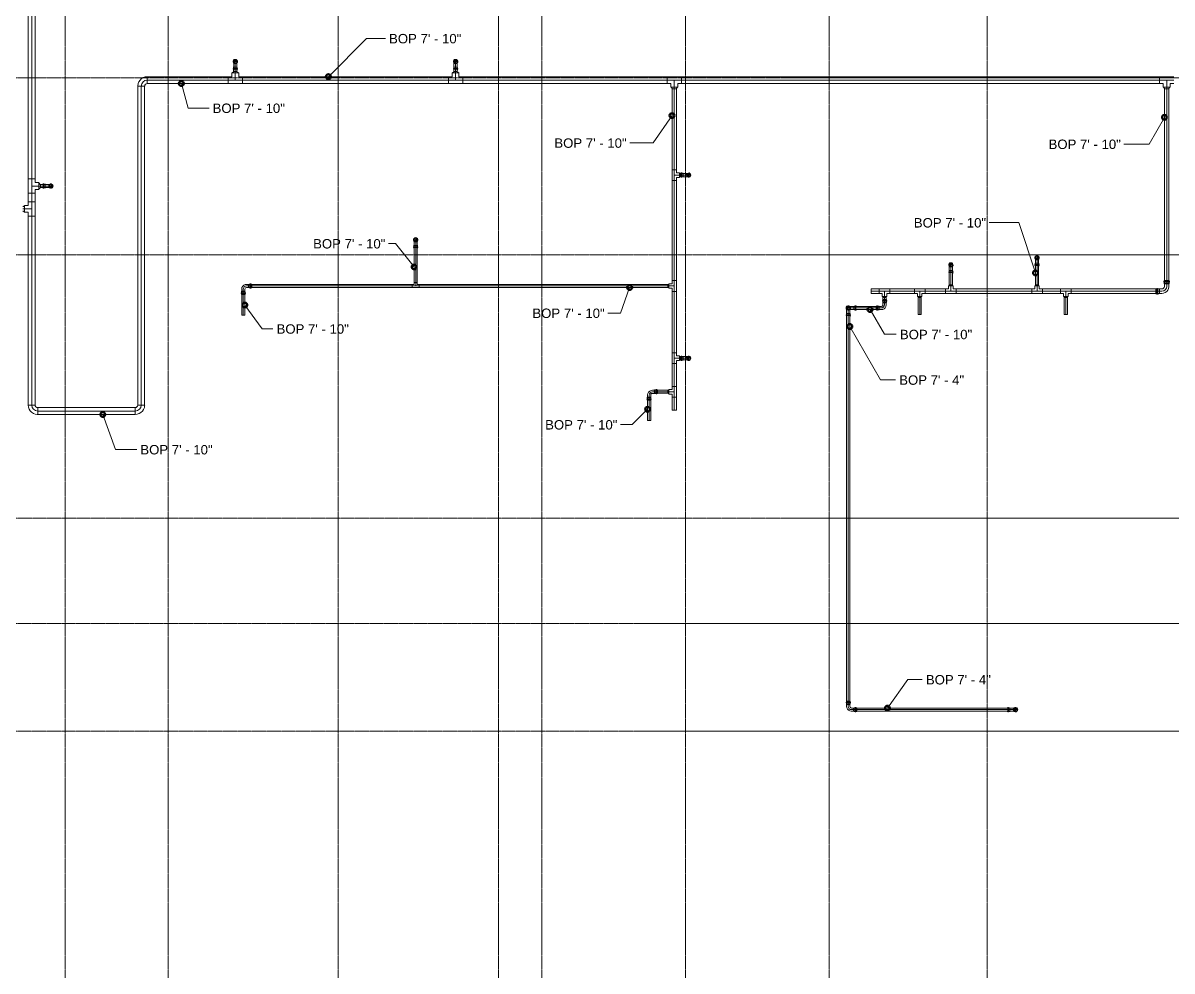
# Model space of a CAD drawing. Header units: inches. Extents: x -3679 to 241, y -496 to 1784.
# Drawn here: x -3072.6 to -2592.8, y -100.2 to 295.9 of the extents above; entities that cross this region are included whole.
import ezdxf

# ---------------------------------------------------------------- set-up
doc = ezdxf.new("R2010")
doc.units = ezdxf.units.IN
doc.header["$MEASUREMENT"] = 0
doc.linetypes.add('Grid Line', pattern=[0.875, 0.5, -0.125, 0.125, -0.125])
for name, color, linetype, lineweight in [('G-ANNO-DIMS', 251, 'Continuous', 9), ('P-PIPE', 1, 'Continuous', 9), ('P-PIPE-CNTR', 1, 'Continuous', 9), ('S-GRID', 8, 'Continuous', 9)]:
    doc.layers.add(name, color=color, linetype=linetype, lineweight=lineweight)
doc.styles.add('Arial', font='arial.ttf', dxfattribs={"height": 3.934132})

# ---------------------------------------------------------------- blocks, each defined once
blk = doc.blocks.new('Victaulic-VicPress316-Elbow 90-45deg Style P568_P571 - Standard-V2-FOURTH LEVEL')
at = {"layer": 'P-PIPE'}
for p, q in [((-3203.81, 730.05), (-3203.81, 729.6)), ((-3203.7, 731.1), (-3203.7, 730.16)), ((-3203.7, 730.27), (-3203.7, 728.97)), ((-3203.05, 730.16), (-3203.7, 730.16)), ((-3203.7, 730.16), (-3203.05, 730.16)), ((-3203.05, 732.49), (-3203.05, 732.49)), ((-3203.05, 732.49), (-3203.05, 731.1)), ((-3203.05, 731.1), (-3203.05, 730.16)), ((-3203.05, 730.27), (-3203.05, 730.27)), ((-3203.05, 730.27), (-3203.05, 730.27)), ((-3202.39, 730.16), (-3203.05, 730.16)), ((-3203.05, 730.16), (-3202.39, 730.16)), ((-3203.05, 729.6), (-3203.05, 729.6)), ((-3203.05, 729.6), (-3203.05, 729.6)), ((-3202.39, 730.16), (-3202.39, 731.1)), ((-3202.39, 728.97), (-3202.39, 730.27)), ((-3202.28, 729.6), (-3202.28, 730.05)), ((-3203.81, 729.31), (-3203.81, 728.97)), ((-3203.05, 729.31), (-3203.05, 729.31)), ((-3203.05, 729.31), (-3203.05, 729.31)), ((-3203.05, 728.97), (-3203.05, 728.97)), ((-3203.05, 728.97), (-3203.05, 728.97)), ((-3203.05, 728.97), (-3203.05, 728.97)), ((-3203.05, 728.97), (-3203.05, 728.97)), ((-3202.28, 728.97), (-3202.28, 729.31))]:
    blk.add_line(p, q, dxfattribs=at)
at = {"layer": 'P-PIPE', "flags": 128}
for points in [[(-3203.05, 733.4), (-3203.45, 733.31), (-3203.76, 733.05), (-3203.94, 732.68), (-3203.93, 732.27), (-3203.75, 731.91), (-3203.42, 731.66), (-3203.05, 731.58)], [(-3203.81, 729.31), (-3203.93, 729.38), (-3203.94, 729.51), (-3203.83, 729.6), (-3203.81, 729.6)], [(-3203.05, 733.26), (-3203.41, 733.16), (-3203.69, 732.91), (-3203.81, 732.56), (-3203.75, 732.19), (-3203.52, 731.89), (-3203.18, 731.74), (-3203.05, 731.72)], [(-3203.81, 730.05), (-3203.72, 730.25), (-3203.7, 730.27)], [(-3203.81, 729.6), (-3203.72, 729.6), (-3203.47, 729.6), (-3203.11, 729.6), (-3203.05, 729.6)], [(-3203.05, 729.6), (-3203.41, 729.6), (-3203.69, 729.6), (-3203.81, 729.6), (-3203.81, 729.6)], [(-3203.7, 732.49), (-3203.7, 732.4), (-3203.7, 732.13), (-3203.7, 731.73), (-3203.7, 731.24), (-3203.7, 731.1)], [(-3203.05, 731.58), (-3202.65, 731.67), (-3202.33, 731.93), (-3202.15, 732.3), (-3202.16, 732.71), (-3202.35, 733.07), (-3202.67, 733.32), (-3203.05, 733.4)], [(-3203.05, 731.72), (-3202.68, 731.82), (-3202.41, 732.07), (-3202.28, 732.42), (-3202.34, 732.79), (-3202.57, 733.09), (-3202.91, 733.24), (-3203.05, 733.26)], [(-3202.28, 729.6), (-3202.37, 729.6), (-3202.62, 729.6), (-3202.98, 729.6), (-3203.05, 729.6)], [(-3203.05, 729.6), (-3202.68, 729.6), (-3202.41, 729.6), (-3202.28, 729.6), (-3202.28, 729.6)], [(-3202.39, 731.1), (-3202.39, 731.6), (-3202.39, 732.03), (-3202.39, 732.34), (-3202.39, 732.48), (-3202.39, 732.49)], [(-3202.39, 730.27), (-3202.28, 730.08), (-3202.28, 730.05)], [(-3202.28, 729.6), (-3202.16, 729.53), (-3202.15, 729.39), (-3202.26, 729.31), (-3202.28, 729.31)], [(-3203.81, 729.31), (-3203.72, 729.31), (-3203.47, 729.31), (-3203.11, 729.31), (-3203.05, 729.31)], [(-3203.05, 729.31), (-3203.41, 729.31), (-3203.69, 729.31), (-3203.81, 729.31), (-3203.81, 729.31)], [(-3202.28, 729.31), (-3202.37, 729.31), (-3202.62, 729.31), (-3202.98, 729.31), (-3203.05, 729.31)], [(-3203.05, 729.31), (-3202.68, 729.31), (-3202.41, 729.31), (-3202.28, 729.31), (-3202.28, 729.31)]]:
    blk.add_lwpolyline(points, dxfattribs=at)
at = {"layer": 'P-PIPE'}
for radius, start, end in [(0.767, 90, 270), (0.767, 90, 270), (0.767, 90, 270), (0.658, 90, 270), (0.658, 90, 270), (0.658, 90, 180), (0.658, 180, 270), (0.766, 270, 90), (0.766, 270, 90), (0.766, 270, 90), (0.658, 270, 90), (0.657, 270, 90), (0.658, 0, 90), (0.658, 270, 0)]:
    blk.add_arc((-3203.05, 732.49), radius, start, end, dxfattribs=at)
blk = doc.blocks.new('Victaulic-VicPress316-Elbow 90-45deg Style P568_P571 - Standard-523083-FOURTH LEVEL')
at = {"layer": 'P-PIPE'}
for p, q in [((-3064.18, 1028.04), (-3064.52, 1028.04)), ((-3063.22, 1027.94), (-3064.52, 1027.94)), ((-3064.52, 1027.28), (-3064.52, 1027.28)), ((-3064.52, 1027.28), (-3064.52, 1027.28)), ((-3064.52, 1027.28), (-3064.52, 1027.28)), ((-3064.52, 1027.28), (-3064.52, 1027.28)), ((-3064.18, 1027.28), (-3064.18, 1027.28)), ((-3064.18, 1027.28), (-3064.18, 1027.28)), ((-3063.44, 1028.04), (-3063.89, 1028.04)), ((-3063.89, 1027.28), (-3063.89, 1027.28)), ((-3063.89, 1027.28), (-3063.89, 1027.28)), ((-3062.39, 1027.94), (-3063.33, 1027.94)), ((-3063.33, 1027.94), (-3063.33, 1027.28)), ((-3063.33, 1027.28), (-3063.33, 1027.94)), ((-3063.33, 1027.28), (-3063.33, 1026.62)), ((-3063.33, 1026.62), (-3063.33, 1027.28)), ((-3062.39, 1027.28), (-3063.33, 1027.28)), ((-3063.22, 1027.28), (-3063.22, 1027.28)), ((-3063.22, 1027.28), (-3063.22, 1027.28)), ((-3062.39, 1027.28), (-3061, 1027.28)), ((-3061, 1027.28), (-3061, 1027.28)), ((-3064.52, 1026.62), (-3063.22, 1026.62)), ((-3064.52, 1026.51), (-3064.18, 1026.51)), ((-3063.89, 1026.51), (-3063.44, 1026.51)), ((-3063.33, 1026.62), (-3062.39, 1026.62))]:
    blk.add_line(p, q, dxfattribs=at)
at = {"layer": 'P-PIPE', "flags": 128}
for points in [[(-3064.18, 1028.04), (-3064.11, 1028.17), (-3063.98, 1028.18), (-3063.89, 1028.07), (-3063.89, 1028.04)], [(-3064.18, 1028.04), (-3064.18, 1027.95), (-3064.18, 1027.7), (-3064.18, 1027.34), (-3064.18, 1027.28)], [(-3064.18, 1027.28), (-3064.18, 1027.64), (-3064.18, 1027.92), (-3064.18, 1028.04), (-3064.18, 1028.04)], [(-3064.18, 1026.51), (-3064.18, 1026.6), (-3064.18, 1026.86), (-3064.18, 1027.21), (-3064.18, 1027.28)], [(-3064.18, 1027.28), (-3064.18, 1026.91), (-3064.18, 1026.64), (-3064.18, 1026.51), (-3064.18, 1026.51)], [(-3063.89, 1028.04), (-3063.89, 1027.95), (-3063.89, 1027.7), (-3063.89, 1027.34), (-3063.89, 1027.28)], [(-3063.89, 1027.28), (-3063.89, 1027.64), (-3063.89, 1027.92), (-3063.89, 1028.04), (-3063.89, 1028.04)], [(-3063.89, 1026.51), (-3063.89, 1026.6), (-3063.89, 1026.86), (-3063.89, 1027.21), (-3063.89, 1027.28)], [(-3063.89, 1027.28), (-3063.89, 1026.91), (-3063.89, 1026.64), (-3063.89, 1026.51), (-3063.89, 1026.51)], [(-3063.44, 1028.04), (-3063.24, 1027.96), (-3063.22, 1027.94)], [(-3061, 1027.94), (-3061.09, 1027.94), (-3061.36, 1027.94), (-3061.76, 1027.94), (-3062.25, 1027.94), (-3062.39, 1027.94)], [(-3060.09, 1027.28), (-3060.18, 1027.68), (-3060.44, 1028), (-3060.81, 1028.17), (-3061.22, 1028.16), (-3061.58, 1027.98), (-3061.83, 1027.65), (-3061.91, 1027.28)], [(-3061.91, 1027.28), (-3061.82, 1026.88), (-3061.56, 1026.56), (-3061.19, 1026.39), (-3060.78, 1026.39), (-3060.42, 1026.58), (-3060.17, 1026.91), (-3060.09, 1027.28)], [(-3060.23, 1027.28), (-3060.33, 1027.64), (-3060.58, 1027.92), (-3060.93, 1028.04), (-3061.3, 1027.98), (-3061.6, 1027.75), (-3061.75, 1027.41), (-3061.77, 1027.28)], [(-3061.77, 1027.28), (-3061.67, 1026.91), (-3061.42, 1026.64), (-3061.07, 1026.51), (-3060.7, 1026.57), (-3060.4, 1026.8), (-3060.25, 1027.15), (-3060.23, 1027.28)], [(-3063.89, 1026.51), (-3063.96, 1026.39), (-3064.1, 1026.38), (-3064.18, 1026.49), (-3064.18, 1026.51)], [(-3063.22, 1026.62), (-3063.41, 1026.51), (-3063.44, 1026.51)], [(-3062.39, 1026.62), (-3061.89, 1026.62), (-3061.46, 1026.62), (-3061.15, 1026.62), (-3061.01, 1026.62), (-3061, 1026.62)]]:
    blk.add_lwpolyline(points, dxfattribs=at)
at = {"layer": 'P-PIPE'}
for radius, start, end in [(0.767, 0, 180), (0.766, 0, 180), (0.766, 0, 180), (0.766, 180, 0), (0.767, 180, 0), (0.767, 180, 0), (0.657, 0, 180), (0.657, 0, 180), (0.657, 90, 180), (0.658, 180, 0), (0.658, 180, 0), (0.657, 180, 270), (0.658, 0, 90), (0.658, 270, 0)]:
    blk.add_arc((-3061, 1027.28), radius, start, end, dxfattribs=at)
blk = doc.blocks.new('Victaulic-VicPress316-Elbow 90-45deg Style P568_P571 - Standard-V1-FOURTH LEVEL')
at = {"layer": 'P-PIPE'}
for p, q in [((-3.18, 0.77), (-3.52, 0.77)), ((-3.52, 0.77), (-3.52, -0.77)), ((-3.52, -0.77), (-3.52, 0.77)), ((-2.22, 0.66), (-3.52, 0.66)), ((-3.52, -0.66), (-3.52, 0.66)), ((-3.52, 0.66), (-3.52, -0.66)), ((-3.18, -0.77), (-3.18, 0.77)), ((-3.18, 0.77), (-3.18, -0.77)), ((-2.44, 0.77), (-2.89, 0.77)), ((-2.89, -0.77), (-2.89, 0.77)), ((-2.89, 0.77), (-2.89, -0.77)), ((-1.39, 0.66), (-2.33, 0.66)), ((-2.33, 0), (-2.33, 0.66)), ((-2.33, 0.66), (-2.33, 0)), ((-2.22, -0.66), (-2.22, 0.66)), ((-2.22, 0.66), (-2.22, -0.66)), ((-0.77, 3.52), (-0.77, 3.18)), ((0.77, 3.52), (-0.77, 3.52)), ((-0.77, 3.52), (0.77, 3.52)), ((-0.77, 3.18), (0.77, 3.18)), ((0.77, 3.18), (-0.77, 3.18)), ((-0.77, 2.89), (-0.77, 2.44)), ((-0.77, 2.89), (0.77, 2.89)), ((0.77, 2.89), (-0.77, 2.89)), ((-0.66, 3.52), (-0.66, 2.22)), ((-0.66, 3.52), (0.66, 3.52)), ((0.66, 3.52), (-0.66, 3.52)), ((-0.66, 2.33), (-0.66, 1.39)), ((0, 2.33), (-0.66, 2.33)), ((-0.66, 2.33), (0, 2.33)), ((-0.66, 2.22), (0.66, 2.22)), ((0.66, 2.22), (-0.66, 2.22)), ((0, 2.33), (0.66, 2.33)), ((0.66, 2.33), (0, 2.33)), ((0, 1.39), (0, 2.33)), ((0.66, 2.22), (0.66, 3.52)), ((0.66, 1.39), (0.66, 2.33)), ((0.77, 3.18), (0.77, 3.52)), ((0.77, 2.44), (0.77, 2.89)), ((-3.52, -0.66), (-2.22, -0.66)), ((-3.52, -0.77), (-3.18, -0.77)), ((-2.89, -0.77), (-2.44, -0.77)), ((-2.33, 0), (-2.33, -0.66)), ((-2.33, -0.66), (-2.33, 0)), ((-1.39, 0), (-2.33, 0)), ((-2.33, -0.66), (-1.39, -0.66))]:
    blk.add_line(p, q, dxfattribs=at)
at = {"layer": 'P-PIPE', "flags": 128}
for points in [[(-3.18, 0.77), (-3.11, 0.89), (-2.98, 0.9), (-2.89, 0.79), (-2.89, 0.77)], [(-3.18, 0.77), (-3.18, 0.67), (-3.18, 0.42), (-3.18, 0.07), (-3.18, -0.3), (-3.18, -0.6), (-3.18, -0.75), (-3.18, -0.77)], [(-3.18, -0.77), (-3.18, -0.67), (-3.18, -0.42), (-3.18, -0.07), (-3.18, 0.3), (-3.18, 0.6), (-3.18, 0.75), (-3.18, 0.77)], [(-2.89, -0.77), (-2.89, -0.67), (-2.89, -0.42), (-2.89, -0.07), (-2.89, 0.3), (-2.89, 0.6), (-2.89, 0.75), (-2.89, 0.77)], [(-2.89, 0.77), (-2.89, 0.67), (-2.89, 0.42), (-2.89, 0.07), (-2.89, -0.3), (-2.89, -0.6), (-2.89, -0.75), (-2.89, -0.77)], [(-2.44, 0.77), (-2.24, 0.68), (-2.22, 0.66)], [(-0.66, 1.39), (-0.75, 1.04), (-1, 0.77), (-1.35, 0.66), (-1.39, 0.66)], [(-1.39, -0.66), (-0.78, -0.56), (-0.23, -0.29), (0.22, 0.13), (0.53, 0.67), (0.65, 1.27), (0.66, 1.39)], [(-0.77, 2.89), (-0.89, 2.96), (-0.9, 3.1), (-0.79, 3.18), (-0.77, 3.18)], [(0.77, 3.18), (0.67, 3.18), (0.42, 3.18), (0.07, 3.18), (-0.3, 3.18), (-0.6, 3.18), (-0.75, 3.18), (-0.77, 3.18)], [(-0.77, 3.18), (-0.67, 3.18), (-0.42, 3.18), (-0.07, 3.18), (0.3, 3.18), (0.6, 3.18), (0.75, 3.18), (0.77, 3.18)], [(-0.77, 2.89), (-0.67, 2.89), (-0.42, 2.89), (-0.07, 2.89), (0.3, 2.89), (0.6, 2.89), (0.75, 2.89), (0.77, 2.89)], [(0.77, 2.89), (0.67, 2.89), (0.42, 2.89), (0.07, 2.89), (-0.3, 2.89), (-0.6, 2.89), (-0.75, 2.89), (-0.77, 2.89)], [(-0.66, 2.22), (-0.77, 2.41), (-0.77, 2.44)], [(0.77, 2.44), (0.68, 2.24), (0.66, 2.22)], [(0.77, 3.18), (0.89, 3.11), (0.9, 2.98), (0.79, 2.89), (0.77, 2.89)], [(-2.89, -0.77), (-2.96, -0.89), (-3.1, -0.9), (-3.18, -0.79), (-3.18, -0.77)], [(-2.22, -0.66), (-2.41, -0.77), (-2.44, -0.77)]]:
    blk.add_lwpolyline(points, dxfattribs=at)
at = {"layer": 'P-PIPE'}
blk.add_arc((-1.39, 1.39), 1.39, 270, 0, dxfattribs=at)
blk = doc.blocks.new('Elbow - Welded - Generic - Standard-1127339-FOURTH LEVEL')
at = {"layer": 'P-PIPE'}
for p, q in [((-2.52, -1.44), (-2.52, 1.44)), ((-2.52, 1.44), (-2.52, -1.44)), ((1.44, 2.52), (-1.44, 2.52)), ((-1.44, 2.52), (1.44, 2.52))]:
    blk.add_line(p, q, dxfattribs=at)
at = {"layer": 'P-PIPE', "flags": 128}
for points in [[(-1.44, 2.52), (-1.53, 2.08), (-1.79, 1.72), (-2.18, 1.49), (-2.52, 1.44)], [(-2.52, -1.44), (-1.67, -1.34), (-0.85, -1.07), (-0.12, -0.62), (0.51, -0.03), (0.99, 0.68), (1.3, 1.48), (1.43, 2.33), (1.44, 2.52)]]:
    blk.add_lwpolyline(points, dxfattribs=at)
blk = doc.blocks.new('Victaulic-VicPress316-Elbow 90-45deg Style P568_P571 - Standard-1125944-FOURTH LEVEL')
at = {"layer": 'P-PIPE'}
for p, q in [((-4.17, 1.06), (-4.55, 1.06)), ((-4.55, 1.06), (-4.55, -1.06)), ((-4.55, -1.06), (-4.55, 1.06)), ((-3.07, 0.95), (-4.55, 0.95)), ((-4.55, -0.95), (-4.55, 0.95)), ((-4.55, 0.95), (-4.55, -0.95)), ((-4.17, -1.06), (-4.17, 1.06)), ((-4.17, 1.06), (-4.17, -1.06)), ((-3.29, 1.06), (-3.85, 1.06)), ((-3.85, -1.06), (-3.85, 1.06)), ((-3.85, 1.06), (-3.85, -1.06)), ((-2.02, 0.95), (-3.18, 0.95)), ((-3.18, 0), (-3.18, 0.95)), ((-3.18, 0.95), (-3.18, 0)), ((-3.07, -0.95), (-3.07, 0.95)), ((-3.07, 0.95), (-3.07, -0.95)), ((-1.06, 4.55), (-1.06, 4.17)), ((1.06, 4.55), (-1.06, 4.55)), ((-1.06, 4.55), (1.06, 4.55)), ((-1.06, 4.17), (1.06, 4.17)), ((1.06, 4.17), (-1.06, 4.17)), ((-1.06, 3.85), (-1.06, 3.29)), ((-1.06, 3.85), (1.06, 3.85)), ((1.06, 3.85), (-1.06, 3.85)), ((-0.95, 4.55), (-0.95, 3.07)), ((-0.95, 4.55), (0.95, 4.55)), ((0.95, 4.55), (-0.95, 4.55)), ((-0.95, 3.18), (-0.95, 2.02)), ((0, 3.18), (-0.95, 3.18)), ((-0.95, 3.18), (0, 3.18)), ((-0.95, 3.07), (0.95, 3.07)), ((0.95, 3.07), (-0.95, 3.07)), ((0, 3.18), (0.95, 3.18)), ((0.95, 3.18), (0, 3.18)), ((0, 2.02), (0, 3.18)), ((0.95, 3.07), (0.95, 4.55)), ((0.95, 2.02), (0.95, 3.18)), ((1.06, 4.17), (1.06, 4.55)), ((1.06, 3.29), (1.06, 3.85)), ((-4.55, -0.95), (-3.07, -0.95)), ((-4.55, -1.06), (-4.17, -1.06)), ((-3.85, -1.06), (-3.29, -1.06)), ((-3.18, 0), (-3.18, -0.95)), ((-3.18, -0.95), (-3.18, 0)), ((-2.02, 0), (-3.18, 0)), ((-3.18, -0.95), (-2.02, -0.95))]:
    blk.add_line(p, q, dxfattribs=at)
at = {"layer": 'P-PIPE', "flags": 128}
for points in [[(-4.17, 1.06), (-4.1, 1.2), (-3.94, 1.21), (-3.85, 1.08), (-3.85, 1.06)], [(-4.17, 1.06), (-4.17, 0.97), (-4.17, 0.71), (-4.17, 0.32), (-4.17, -0.12), (-4.17, -0.54), (-4.17, -0.86), (-4.17, -1.04), (-4.17, -1.06)], [(-4.17, -1.06), (-4.17, -0.97), (-4.17, -0.71), (-4.17, -0.32), (-4.17, 0.12), (-4.17, 0.54), (-4.17, 0.86), (-4.17, 1.04), (-4.17, 1.06)], [(-3.85, -1.06), (-3.85, -0.97), (-3.85, -0.71), (-3.85, -0.32), (-3.85, 0.12), (-3.85, 0.54), (-3.85, 0.86), (-3.85, 1.04), (-3.85, 1.06)], [(-3.85, 1.06), (-3.85, 0.97), (-3.85, 0.71), (-3.85, 0.32), (-3.85, -0.12), (-3.85, -0.54), (-3.85, -0.86), (-3.85, -1.04), (-3.85, -1.06)], [(-3.29, 1.06), (-3.09, 0.97), (-3.07, 0.95)], [(-0.95, 2.02), (-1.04, 1.58), (-1.3, 1.22), (-1.69, 1), (-2.02, 0.95)], [(-2.02, -0.95), (-1.28, -0.86), (-0.59, -0.58), (0.02, -0.15), (0.49, 0.43), (0.81, 1.1), (0.94, 1.83), (0.95, 2.02)], [(-1.06, 3.85), (-1.2, 3.92), (-1.21, 4.08), (-1.08, 4.17), (-1.06, 4.17)], [(1.06, 4.17), (0.97, 4.17), (0.71, 4.17), (0.32, 4.17), (-0.12, 4.17), (-0.54, 4.17), (-0.86, 4.17), (-1.04, 4.17), (-1.06, 4.17)], [(-1.06, 4.17), (-0.97, 4.17), (-0.71, 4.17), (-0.32, 4.17), (0.12, 4.17), (0.54, 4.17), (0.86, 4.17), (1.04, 4.17), (1.06, 4.17)], [(-1.06, 3.85), (-0.97, 3.85), (-0.71, 3.85), (-0.32, 3.85), (0.12, 3.85), (0.54, 3.85), (0.86, 3.85), (1.04, 3.85), (1.06, 3.85)], [(1.06, 3.85), (0.97, 3.85), (0.71, 3.85), (0.32, 3.85), (-0.12, 3.85), (-0.54, 3.85), (-0.86, 3.85), (-1.04, 3.85), (-1.06, 3.85)], [(-0.95, 3.07), (-1.06, 3.26), (-1.06, 3.29)], [(1.06, 3.29), (0.97, 3.09), (0.95, 3.07)], [(1.06, 4.17), (1.2, 4.1), (1.21, 3.94), (1.08, 3.85), (1.06, 3.85)], [(-3.85, -1.06), (-3.92, -1.2), (-4.08, -1.21), (-4.17, -1.08), (-4.17, -1.06)], [(-3.07, -0.95), (-3.26, -1.06), (-3.29, -1.06)]]:
    blk.add_lwpolyline(points, dxfattribs=at)
at = {"layer": 'P-PIPE'}
blk.add_arc((-2.02, 2.02), 2.02, 270, 0, dxfattribs=at)

msp = doc.modelspace()

# ---------------------------------------------------------------- linework, layer by layer
at = {"layer": 'G-ANNO-DIMS'}
for p, q in [((-2945.1, 273.44), (-2929.12, 289.42)), ((-2929.12, 289.42), (-2921.26, 289.42)), ((-3006.51, 270.56), (-3003.62, 260.34)), ((-3003.62, 260.34), (-2994.95, 260.34)), ((-2801.6, 257.2), (-2809.51, 245.78)), ((-2595.95, 256.45), (-2602.39, 245.29)), ((-2809.51, 245.78), (-2819.27, 245.78)), ((-2602.39, 245.29), (-2612.88, 245.29)), ((-2656.81, 212.49), (-2669.15, 212.49)), ((-2649.81, 191.47), (-2656.81, 212.49)), ((-2917.01, 203.72), (-2920.02, 203.72)), ((-2909.31, 193.96), (-2917.01, 203.72)), ((-2819.3, 185.34), (-2823.07, 174.7)), ((-2979.99, 178.04), (-2972.75, 168.12)), ((-2823.07, 174.7), (-2828.44, 174.7)), ((-2718.89, 176.15), (-2712.92, 165.82)), ((-2972.75, 168.12), (-2968.24, 168.12)), ((-2727.34, 169.06), (-2714.48, 146.79)), ((-2712.92, 165.82), (-2707.92, 165.82)), ((-2714.48, 146.79), (-2708.22, 146.79)), ((-2811.81, 134.48), (-2818.18, 128.11)), ((-3039.32, 132.3), (-3034.07, 117.69)), ((-2818.18, 128.11), (-2823.12, 128.11)), ((-3034.07, 117.69), (-3025.13, 117.69)), ((-2711.64, 9.66), (-2703.08, 21.59)), ((-2703.08, 21.59), (-2697.07, 21.59))]:
    msp.add_line(p, q, dxfattribs=at)
at = {"layer": 'G-ANNO-DIMS', "lineweight": 50}
for centre in [(-2945.1, 273.44), (-3006.51, 270.56), (-2801.6, 257.2), (-2595.95, 256.45), (-2909.31, 193.96), (-2649.81, 191.47), (-2819.3, 185.34), (-2979.99, 178.04), (-2718.89, 176.15), (-2727.34, 169.06), (-2811.81, 134.48), (-3039.32, 132.3), (-2711.64, 9.66)]:
    msp.add_circle(centre, 1, dxfattribs=at)
at = {"layer": 'P-PIPE'}
for p, q in [((-3070.43, 396.75), (-3070.43, 230.73)), ((-3067.56, 230.73), (-3067.56, 396.75)), ((-2985.44, 274.99), (-2985.44, 273.44)), ((-2985.44, 274.99), (-2982.56, 274.99)), ((-2982.56, 274.99), (-2985.44, 274.99)), ((-2984.56, 275.65), (-2985.31, 274.99)), ((-2984.66, 277.41), (-2984.66, 275.65)), ((-2983.34, 277.41), (-2984.66, 277.41)), ((-2983.34, 275.65), (-2984.66, 275.65)), ((-2982.69, 274.99), (-2983.44, 275.65)), ((-2983.34, 275.65), (-2983.34, 277.41)), ((-2982.56, 273.44), (-2982.56, 274.99)), ((-2893.44, 274.99), (-2893.44, 273.44)), ((-2890.56, 274.99), (-2893.44, 274.99)), ((-2893.44, 274.99), (-2890.56, 274.99)), ((-2892.56, 275.65), (-2893.31, 274.99)), ((-2892.66, 277.41), (-2892.66, 275.65)), ((-2891.34, 277.41), (-2892.66, 277.41)), ((-2891.34, 275.65), (-2892.66, 275.65)), ((-2890.69, 274.99), (-2891.44, 275.65)), ((-2891.34, 275.65), (-2891.34, 277.41)), ((-2890.56, 273.44), (-2890.56, 274.99)), ((-3024.7, 269.48), (-3024.7, 136.25)), ((-3024.7, 269.48), (-3021.83, 269.48)), ((-3021.83, 136.25), (-3021.83, 269.48)), ((-2986.99, 273.44), (-3020.74, 273.44)), ((-3020.74, 273.44), (-3020.74, 270.56)), ((-3020.74, 270.56), (-2986.99, 270.56)), ((-2986.99, 273.44), (-2986.99, 270.56)), ((-2985.44, 273.44), (-2986.99, 273.44)), ((-2986.99, 273.44), (-2986.99, 270.56)), ((-2986.99, 270.56), (-2986.99, 273.44)), ((-2986.99, 270.56), (-2981.01, 270.56)), ((-2981.01, 273.44), (-2982.56, 273.44)), ((-2981.01, 273.44), (-2981.01, 270.56)), ((-2981.01, 270.56), (-2981.01, 273.44)), ((-2894.99, 273.44), (-2981.01, 273.44)), ((-2981.01, 273.44), (-2981.01, 270.56)), ((-2981.01, 270.56), (-2894.99, 270.56)), ((-2893.44, 273.44), (-2894.99, 273.44)), ((-2894.99, 273.44), (-2894.99, 270.56)), ((-2894.99, 270.56), (-2894.99, 273.44)), ((-2894.99, 273.44), (-2894.99, 270.56)), ((-2894.99, 270.56), (-2889.01, 270.56)), ((-2889.01, 273.44), (-2890.56, 273.44)), ((-2803.64, 273.44), (-2889.01, 273.44)), ((-2889.01, 270.56), (-2889.01, 273.44)), ((-2889.01, 273.44), (-2889.01, 270.56)), ((-2889.01, 270.56), (-2889.01, 273.44)), ((-2889.01, 270.56), (-2803.64, 270.56)), ((-2797.66, 273.44), (-2803.64, 273.44)), ((-2803.64, 270.56), (-2803.64, 273.44)), ((-2803.64, 273.44), (-2803.64, 270.56)), ((-2803.64, 270.56), (-2803.64, 273.44)), ((-2803.64, 270.56), (-2802.09, 270.56)), ((-2802.09, 270.56), (-2802.09, 269.01)), ((-2799.21, 269.01), (-2802.09, 269.01)), ((-2802.09, 269.01), (-2799.21, 269.01)), ((-2801.96, 269.01), (-2801.46, 268.35)), ((-2799.84, 268.35), (-2799.34, 269.01)), ((-2799.21, 270.56), (-2797.66, 270.56)), ((-2799.21, 269.01), (-2799.21, 270.56)), ((-2797.66, 270.56), (-2797.66, 273.44)), ((-2797.66, 273.44), (-2797.66, 270.56)), ((-2597.99, 273.44), (-2797.66, 273.44)), ((-2797.66, 270.56), (-2797.66, 273.44)), ((-2797.66, 270.56), (-2597.99, 270.56)), ((-2592.01, 273.44), (-2597.99, 273.44)), ((-2597.99, 270.56), (-2597.99, 273.44)), ((-2597.99, 273.44), (-2597.99, 270.56)), ((-2597.99, 270.56), (-2597.99, 273.44)), ((-2597.99, 270.56), (-2596.44, 270.56)), ((-2596.44, 270.56), (-2596.44, 269.01)), ((-2593.56, 269.01), (-2596.44, 269.01)), ((-2596.44, 269.01), (-2593.56, 269.01)), ((-2596.31, 269.01), (-2595.81, 268.35)), ((-2594.19, 268.35), (-2593.69, 269.01)), ((-2593.56, 270.56), (-2592.01, 270.56)), ((-2593.56, 269.01), (-2593.56, 270.56)), ((-2801.6, 268.35), (-2801.6, 234.55)), ((-2801.6, 268.35), (-2799.7, 268.35)), ((-2799.7, 234.55), (-2799.7, 268.35)), ((-2595.95, 268.35), (-2595.95, 186.98)), ((-2594.05, 268.35), (-2595.95, 268.35)), ((-2594.05, 186.98), (-2594.05, 268.35)), ((-3070.43, 230.73), (-3070.43, 224.75)), ((-3067.56, 230.73), (-3070.43, 230.73)), ((-3070.43, 230.73), (-3067.56, 230.73)), ((-3070.43, 230.73), (-3067.56, 230.73)), ((-3067.56, 229.18), (-3067.56, 230.73)), ((-2801.6, 234.55), (-2801.6, 230.06)), ((-2799.7, 234.55), (-2801.6, 234.55)), ((-2801.6, 234.55), (-2799.7, 234.55)), ((-2801.6, 234.55), (-2799.7, 234.55)), ((-2799.7, 233.26), (-2799.7, 234.55)), ((-2798.41, 233.26), (-2799.7, 233.26)), ((-2799.7, 230.06), (-2799.7, 231.35)), ((-2799.7, 231.35), (-2798.41, 231.35)), ((-2798.41, 231.35), (-2798.41, 233.26)), ((-2798.41, 233.26), (-2798.41, 231.35)), ((-2798, 232.87), (-2798.41, 233.12)), ((-2798.41, 231.49), (-2798, 231.74)), ((-2796.98, 232.96), (-2798, 232.96)), ((-2798, 231.65), (-2798, 232.96)), ((-2798, 231.65), (-2796.98, 231.65)), ((-2796.98, 231.65), (-2796.98, 232.96)), ((-3066.01, 229.18), (-3067.56, 229.18)), ((-3067.56, 224.75), (-3067.56, 226.31)), ((-3067.56, 226.31), (-3066.01, 226.31)), ((-3066.01, 229.18), (-3066.01, 226.31)), ((-3066.01, 226.31), (-3066.01, 229.18)), ((-3065.35, 228.31), (-3066.01, 229.06)), ((-3066.01, 226.43), (-3065.35, 227.18)), ((-3063.33, 228.4), (-3065.35, 228.4)), ((-3065.35, 228.4), (-3065.35, 227.09)), ((-3065.35, 227.09), (-3063.33, 227.09)), ((-3063.33, 228.4), (-3063.33, 227.09)), ((-2799.7, 230.06), (-2801.6, 230.06)), ((-2801.6, 230.06), (-2799.7, 230.06)), ((-2801.6, 230.06), (-2801.6, 188.24)), ((-2801.6, 230.06), (-2799.7, 230.06)), ((-2799.7, 188.24), (-2799.7, 230.06)), ((-3067.56, 224.75), (-3070.43, 224.75)), ((-3070.43, 224.75), (-3067.56, 224.75)), ((-3070.43, 224.75), (-3070.43, 221.2)), ((-3067.56, 224.75), (-3070.43, 224.75)), ((-3067.56, 221.2), (-3070.43, 221.2)), ((-3070.43, 221.2), (-3070.43, 219.65)), ((-3070.43, 221.2), (-3067.56, 221.2)), ((-3067.56, 221.2), (-3070.43, 221.2)), ((-3067.56, 221.2), (-3067.56, 224.75)), ((-3067.56, 215.22), (-3067.56, 221.2)), ((-3071.99, 219.52), (-3072.65, 219.02)), ((-3072.65, 217.4), (-3071.99, 216.9)), ((-3070.43, 219.65), (-3071.99, 219.65)), ((-3071.99, 219.65), (-3071.99, 216.77)), ((-3071.99, 216.77), (-3071.99, 219.65)), ((-3071.99, 216.77), (-3070.43, 216.77)), ((-3070.43, 216.77), (-3070.43, 215.22)), ((-3070.43, 215.22), (-3067.56, 215.22)), ((-3067.56, 215.22), (-3070.43, 215.22)), ((-3070.43, 215.22), (-3070.43, 136.25)), ((-3070.43, 215.22), (-3067.56, 215.22)), ((-3067.56, 136.25), (-3067.56, 215.22)), ((-2909.31, 202.97), (-2909.31, 187.5)), ((-2907.99, 202.97), (-2909.31, 202.97)), ((-2907.99, 187.5), (-2907.99, 202.97)), ((-2685.81, 192.47), (-2685.81, 186.45)), ((-2685.81, 192.47), (-2684.49, 192.47)), ((-2684.49, 186.45), (-2684.49, 192.47)), ((-2649.81, 195.47), (-2649.81, 186.45)), ((-2649.81, 195.47), (-2648.49, 195.47)), ((-2648.49, 186.45), (-2648.49, 195.47)), ((-2909.31, 187.5), (-2909.31, 186.66)), ((-2907.99, 187.5), (-2909.31, 187.5)), ((-2909.31, 187.5), (-2907.99, 187.5)), ((-2907.99, 187.5), (-2909.31, 187.5)), ((-2907.99, 186.66), (-2907.99, 187.5)), ((-2801.6, 188.24), (-2801.6, 186.95)), ((-2801.6, 188.24), (-2799.7, 188.24)), ((-2799.7, 188.24), (-2801.6, 188.24)), ((-2801.6, 188.24), (-2799.7, 188.24)), ((-2799.7, 183.76), (-2799.7, 188.24)), ((-2981.31, 183.67), (-2981.31, 173.8)), ((-2979.99, 183.67), (-2981.31, 183.67)), ((-2979.99, 173.8), (-2979.99, 183.67)), ((-2910.15, 186.66), (-2978.32, 186.66)), ((-2978.32, 185.34), (-2978.32, 186.66)), ((-2978.32, 185.34), (-2910.15, 185.34)), ((-2909.31, 186.66), (-2910.15, 186.66)), ((-2910.15, 186.66), (-2910.15, 185.34)), ((-2910.15, 185.34), (-2910.15, 186.66)), ((-2910.15, 185.34), (-2910.15, 186.66)), ((-2910.15, 185.34), (-2907.15, 185.34)), ((-2907.15, 186.66), (-2907.99, 186.66)), ((-2803.3, 186.66), (-2907.15, 186.66)), ((-2907.15, 185.34), (-2907.15, 186.66)), ((-2907.15, 186.66), (-2907.15, 185.34)), ((-2907.15, 185.34), (-2907.15, 186.66)), ((-2907.15, 185.34), (-2803.3, 185.34)), ((-2802.89, 186.81), (-2803.3, 186.56)), ((-2803.3, 185.34), (-2803.3, 186.66)), ((-2803.3, 185.44), (-2802.89, 185.19)), ((-2801.6, 186.95), (-2802.89, 186.95)), ((-2802.89, 185.05), (-2802.89, 186.95)), ((-2802.89, 186.95), (-2802.89, 185.05)), ((-2802.89, 185.05), (-2801.6, 185.05)), ((-2801.6, 185.05), (-2801.6, 183.76)), ((-2801.6, 183.76), (-2801.6, 158.05)), ((-2801.6, 183.76), (-2799.7, 183.76)), ((-2801.6, 183.76), (-2799.7, 183.76)), ((-2799.7, 183.76), (-2801.6, 183.76)), ((-2799.7, 158.05), (-2799.7, 183.76)), ((-2715.08, 184.75), (-2718.39, 184.75)), ((-2718.39, 184.75), (-2718.39, 182.85)), ((-2718.39, 182.85), (-2715.08, 182.85)), ((-2710.59, 184.76), (-2715.08, 184.76)), ((-2715.08, 182.85), (-2715.08, 184.76)), ((-2715.08, 184.76), (-2715.08, 182.85)), ((-2715.08, 184.75), (-2715.08, 182.85)), ((-2715.08, 182.85), (-2713.78, 182.85)), ((-2713.78, 182.85), (-2713.78, 181.56)), ((-2711.88, 182.85), (-2710.59, 182.85)), ((-2711.88, 181.56), (-2711.88, 182.85)), ((-2710.59, 182.85), (-2710.59, 184.76)), ((-2710.59, 184.76), (-2710.59, 182.85)), ((-2700.39, 184.75), (-2710.59, 184.75)), ((-2710.59, 184.75), (-2710.59, 182.85)), ((-2710.59, 182.85), (-2700.39, 182.85)), ((-2695.91, 184.76), (-2700.39, 184.76)), ((-2700.39, 182.85), (-2700.39, 184.76)), ((-2700.39, 184.76), (-2700.39, 182.85)), ((-2700.39, 184.75), (-2700.39, 182.85)), ((-2700.39, 182.85), (-2699.1, 182.85)), ((-2699.1, 182.85), (-2699.1, 181.56)), ((-2697.2, 182.85), (-2695.91, 182.85)), ((-2697.2, 181.56), (-2697.2, 182.85)), ((-2695.91, 182.85), (-2695.91, 184.76)), ((-2695.91, 184.76), (-2695.91, 182.85)), ((-2687.39, 184.75), (-2695.91, 184.75)), ((-2695.91, 184.75), (-2695.91, 182.85)), ((-2695.91, 182.85), (-2687.39, 182.85)), ((-2686.1, 184.76), (-2687.39, 184.76)), ((-2687.39, 184.76), (-2687.39, 182.85)), ((-2687.39, 182.85), (-2687.39, 184.76)), ((-2687.39, 184.75), (-2687.39, 182.85)), ((-2687.39, 182.85), (-2682.91, 182.85)), ((-2686.1, 186.05), (-2686.1, 184.76)), ((-2686.1, 186.05), (-2684.2, 186.05)), ((-2684.2, 186.05), (-2686.1, 186.05)), ((-2685.71, 186.45), (-2685.96, 186.05)), ((-2685.81, 186.45), (-2684.49, 186.45)), ((-2684.34, 186.05), (-2684.59, 186.45)), ((-2684.2, 184.76), (-2684.2, 186.05)), ((-2682.91, 184.76), (-2684.2, 184.76)), ((-2682.91, 184.76), (-2682.91, 182.85)), ((-2682.91, 182.85), (-2682.91, 184.76)), ((-2651.39, 184.75), (-2682.91, 184.75)), ((-2682.91, 184.75), (-2682.91, 182.85)), ((-2682.91, 182.85), (-2651.39, 182.85)), ((-2650.1, 184.76), (-2651.39, 184.76)), ((-2651.39, 184.76), (-2651.39, 182.85)), ((-2651.39, 182.85), (-2651.39, 184.76)), ((-2651.39, 184.75), (-2651.39, 182.85)), ((-2651.39, 182.85), (-2646.91, 182.85)), ((-2650.1, 186.05), (-2650.1, 184.76)), ((-2650.1, 186.05), (-2648.2, 186.05)), ((-2648.2, 186.05), (-2650.1, 186.05)), ((-2649.71, 186.45), (-2649.96, 186.05)), ((-2649.81, 186.45), (-2648.49, 186.45)), ((-2648.34, 186.05), (-2648.59, 186.45)), ((-2648.2, 184.76), (-2648.2, 186.05)), ((-2646.91, 184.76), (-2648.2, 184.76)), ((-2646.91, 184.76), (-2646.91, 182.85)), ((-2646.91, 182.85), (-2646.91, 184.76)), ((-2639.39, 184.75), (-2646.91, 184.75)), ((-2646.91, 184.75), (-2646.91, 182.85)), ((-2646.91, 182.85), (-2639.39, 182.85)), ((-2634.91, 184.76), (-2639.39, 184.76)), ((-2639.39, 182.85), (-2639.39, 184.76)), ((-2639.39, 184.76), (-2639.39, 182.85)), ((-2639.39, 184.75), (-2639.39, 182.85)), ((-2639.39, 182.85), (-2638.1, 182.85)), ((-2638.1, 182.85), (-2638.1, 181.56)), ((-2636.2, 182.85), (-2634.91, 182.85)), ((-2636.2, 181.56), (-2636.2, 182.85)), ((-2634.91, 182.85), (-2634.91, 184.76)), ((-2634.91, 184.76), (-2634.91, 182.85)), ((-2598.18, 184.75), (-2634.91, 184.75)), ((-2634.91, 184.75), (-2634.91, 182.85)), ((-2634.91, 182.85), (-2598.18, 182.85)), ((-2598.18, 184.75), (-2598.18, 182.85)), ((-2594.05, 186.98), (-2595.95, 186.98)), ((-2713.78, 181.56), (-2711.88, 181.56)), ((-2711.88, 181.56), (-2713.78, 181.56)), ((-2713.65, 181.56), (-2713.4, 181.15)), ((-2713.49, 181.15), (-2713.49, 179.13)), ((-2713.49, 181.15), (-2712.18, 181.15)), ((-2713.49, 179.13), (-2712.18, 179.13)), ((-2712.27, 181.15), (-2712.02, 181.56)), ((-2712.18, 179.13), (-2712.18, 181.15)), ((-2699.1, 181.56), (-2697.2, 181.56)), ((-2697.2, 181.56), (-2699.1, 181.56)), ((-2698.96, 181.56), (-2698.71, 181.15)), ((-2698.81, 181.15), (-2698.81, 174.08)), ((-2698.81, 181.15), (-2697.49, 181.15)), ((-2697.59, 181.15), (-2697.34, 181.56)), ((-2697.49, 174.08), (-2697.49, 181.15)), ((-2638.1, 181.56), (-2636.2, 181.56)), ((-2636.2, 181.56), (-2638.1, 181.56)), ((-2637.96, 181.56), (-2637.71, 181.15)), ((-2637.81, 181.15), (-2637.81, 174.08)), ((-2637.81, 181.15), (-2636.49, 181.15)), ((-2636.59, 181.15), (-2636.34, 181.56)), ((-2636.49, 174.08), (-2636.49, 181.15)), ((-2979.99, 173.8), (-2981.31, 173.8)), ((-2728.66, 174.47), (-2728.66, 11.33)), ((-2728.66, 174.47), (-2727.34, 174.47)), ((-2727.34, 11.33), (-2727.34, 174.47)), ((-2715.16, 177.46), (-2725.67, 177.46)), ((-2725.67, 177.46), (-2725.67, 176.15)), ((-2725.67, 176.15), (-2715.16, 176.15)), ((-2715.16, 177.46), (-2715.16, 176.15)), ((-2698.81, 174.08), (-2697.49, 174.08)), ((-2637.81, 174.08), (-2636.49, 174.08)), ((-2801.6, 158.05), (-2799.7, 158.05)), ((-2801.6, 158.05), (-2801.6, 153.56)), ((-2799.7, 158.05), (-2801.6, 158.05)), ((-2801.6, 158.05), (-2799.7, 158.05)), ((-2799.7, 153.56), (-2801.6, 153.56)), ((-2801.6, 153.56), (-2799.7, 153.56)), ((-2801.6, 153.56), (-2801.6, 144.05)), ((-2801.6, 153.56), (-2799.7, 153.56)), ((-2799.7, 156.76), (-2799.7, 158.05)), ((-2798.41, 156.76), (-2799.7, 156.76)), ((-2799.7, 153.56), (-2799.7, 154.85)), ((-2799.7, 154.85), (-2798.41, 154.85)), ((-2799.7, 144.05), (-2799.7, 153.56)), ((-2798.41, 154.85), (-2798.41, 156.76)), ((-2798.41, 156.76), (-2798.41, 154.85)), ((-2798, 156.37), (-2798.41, 156.62)), ((-2798.41, 154.99), (-2798, 155.24)), ((-2796.98, 156.46), (-2798, 156.46)), ((-2798, 155.15), (-2798, 156.46)), ((-2798, 155.15), (-2796.98, 155.15)), ((-2796.98, 155.15), (-2796.98, 156.46)), ((-2801.6, 144.05), (-2801.6, 142.76)), ((-2801.6, 144.05), (-2799.7, 144.05)), ((-2799.7, 144.05), (-2801.6, 144.05)), ((-2801.6, 144.05), (-2799.7, 144.05)), ((-2799.7, 139.56), (-2799.7, 144.05)), ((-2811.81, 139.47), (-2811.81, 129.8)), ((-2810.49, 139.47), (-2811.81, 139.47)), ((-2810.49, 129.8), (-2810.49, 139.47)), ((-2803.3, 142.46), (-2808.82, 142.46)), ((-2808.82, 141.15), (-2808.82, 142.46)), ((-2808.82, 141.15), (-2803.3, 141.15)), ((-2802.89, 142.62), (-2803.3, 142.37)), ((-2803.3, 141.15), (-2803.3, 142.46)), ((-2803.3, 141.24), (-2802.89, 140.99)), ((-2801.6, 142.76), (-2802.89, 142.76)), ((-2802.89, 140.85), (-2802.89, 142.76)), ((-2802.89, 142.76), (-2802.89, 140.85)), ((-2802.89, 140.85), (-2801.6, 140.85)), ((-2801.6, 140.85), (-2801.6, 139.56)), ((-2801.6, 139.56), (-2801.6, 134.06)), ((-2801.6, 139.56), (-2799.7, 139.56)), ((-2801.6, 139.56), (-2799.7, 139.56)), ((-2799.7, 139.56), (-2801.6, 139.56)), ((-2799.7, 134.06), (-2799.7, 139.56)), ((-3070.43, 136.25), (-3067.56, 136.25)), ((-3025.78, 135.17), (-3066.48, 135.17)), ((-3066.48, 135.17), (-3066.48, 132.3)), ((-3025.78, 135.17), (-3025.78, 132.3)), ((-3024.7, 136.25), (-3021.83, 136.25)), ((-3066.48, 132.3), (-3025.78, 132.3)), ((-2810.49, 129.8), (-2811.81, 129.8)), ((-2801.6, 134.06), (-2799.7, 134.06)), ((-2728.66, 11.33), (-2727.34, 11.33)), ((-2660.48, 9.66), (-2725.67, 9.66)), ((-2725.67, 8.34), (-2725.67, 9.66)), ((-2660.48, 8.34), (-2660.48, 9.66)), ((-2725.67, 8.34), (-2660.48, 8.34))]:
    msp.add_line(p, q, dxfattribs=at)
for centre, radius, start, end in [((-2984, 279.74), 0.657, 0, 180), ((-2984, 279.74), 0.658, 180, 0), ((-2984, 279.41), 0.329, 90, 270), ((-2984, 280.07), 0.329, 270, 90), ((-2892, 279.74), 0.658, 0, 180), ((-2892, 279.74), 0.657, 180, 0), ((-2892, 279.41), 0.329, 90, 270), ((-2892, 280.07), 0.329, 270, 90), ((-2794.65, 232.3), 0.658, 0, 180), ((-2794.65, 232.3), 0.657, 180, 0), ((-2794.65, 231.98), 0.329, 90, 270), ((-2794.65, 232.63), 0.329, 270, 90), ((-3061, 227.74), 0.657, 0, 180), ((-3061, 227.74), 0.657, 180, 0), ((-3061, 227.41), 0.329, 90, 270), ((-3061, 228.07), 0.329, 270, 90), ((-2908.65, 205.3), 0.657, 0, 180), ((-2908.65, 205.3), 0.658, 180, 0), ((-2908.65, 204.98), 0.329, 90, 270), ((-2908.65, 205.63), 0.329, 270, 90), ((-2649.15, 197.8), 0.658, 0, 180), ((-2649.15, 197.8), 0.657, 180, 0), ((-2649.15, 197.48), 0.329, 90, 270), ((-2649.15, 198.13), 0.329, 270, 90), ((-2685.15, 194.8), 0.658, 0, 180), ((-2685.15, 194.8), 0.657, 180, 0), ((-2685.15, 194.48), 0.329, 90, 270), ((-2685.15, 195.13), 0.329, 270, 90), ((-2728, 176.8), 0.657, 0, 180), ((-2728, 176.8), 0.658, 180, 0), ((-2728, 176.48), 0.329, 90, 270), ((-2728, 177.13), 0.329, 270, 90), ((-2794.65, 155.8), 0.658, 0, 180), ((-2794.65, 155.8), 0.657, 180, 0), ((-2794.65, 155.48), 0.329, 90, 270), ((-2794.65, 156.13), 0.329, 270, 90), ((-2658.15, 9), 0.658, 0, 180), ((-2658.15, 9.33), 0.329, 270, 90), ((-2658.15, 9), 0.657, 180, 0), ((-2658.15, 8.67), 0.329, 90, 270)]:
    msp.add_arc(centre, radius, start, end, dxfattribs=at)
at = {"layer": 'P-PIPE-CNTR'}
for p, q in [((-3069, 396.75), (-3069, 230.73)), ((-3069, 396.75), (-3069, 230.73)), ((-2985, 279.74), (-2983, 279.74)), ((-2984, 278.74), (-2984, 280.74)), ((-2984, 279.74), (-2984, 278.35)), ((-2984, 278.35), (-2984, 277.41)), ((-2984, 278.35), (-2984, 276.22)), ((-2893, 279.74), (-2891, 279.74)), ((-2892, 278.74), (-2892, 280.74)), ((-2892, 279.74), (-2892, 278.35)), ((-2892, 278.35), (-2892, 277.41)), ((-2892, 278.35), (-2892, 276.22)), ((-2984, 275.65), (-2984, 277.41)), ((-2984, 275.65), (-2984, 277.41)), ((-2984, 274.99), (-2984, 275.65)), ((-2984, 274.99), (-2984, 272)), ((-2892, 275.65), (-2892, 277.41)), ((-2892, 275.65), (-2892, 277.41)), ((-2892, 274.99), (-2892, 275.65)), ((-2892, 274.99), (-2892, 272)), ((-3023.26, 269.48), (-3023.26, 136.25)), ((-3023.26, 269.48), (-3023.26, 136.25)), ((-2986.99, 272), (-3020.74, 272)), ((-2986.99, 272), (-3020.74, 272)), ((-2986.99, 272), (-2981.01, 272)), ((-2894.99, 272), (-2981.01, 272)), ((-2894.99, 272), (-2981.01, 272)), ((-2889.01, 272), (-2894.99, 272)), ((-2889.01, 272), (-2803.64, 272)), ((-2889.01, 272), (-2803.64, 272)), ((-2797.66, 272), (-2803.64, 272)), ((-2800.65, 269.01), (-2800.65, 272)), ((-2800.65, 269.01), (-2800.65, 268.35)), ((-2797.66, 272), (-2597.99, 272)), ((-2797.66, 272), (-2597.99, 272)), ((-2592.01, 272), (-2597.99, 272)), ((-2595, 269.01), (-2595, 272)), ((-2595, 269.01), (-2595, 268.35)), ((-2800.65, 268.35), (-2800.65, 234.55)), ((-2800.65, 268.35), (-2800.65, 234.55)), ((-2595, 186.98), (-2595, 268.35)), ((-2595, 186.98), (-2595, 268.35)), ((-3069, 230.73), (-3069, 224.75)), ((-2800.65, 230.06), (-2800.65, 234.55)), ((-2798.41, 232.3), (-2800.65, 232.3)), ((-2798.41, 232.3), (-2798, 232.3)), ((-2798, 232.3), (-2796.98, 232.3)), ((-2798, 232.3), (-2796.98, 232.3)), ((-2796.98, 232.3), (-2796.04, 232.3)), ((-2796.04, 232.3), (-2794.65, 232.3)), ((-2795.65, 232.3), (-2793.65, 232.3)), ((-2794.65, 231.3), (-2794.65, 233.3)), ((-3066.01, 227.74), (-3069, 227.74)), ((-3066.01, 227.74), (-3065.35, 227.74)), ((-3063.33, 227.74), (-3065.35, 227.74)), ((-3063.33, 227.74), (-3065.35, 227.74)), ((-3062.39, 227.74), (-3064.52, 227.74)), ((-3062.39, 227.74), (-3063.33, 227.74)), ((-3061, 227.74), (-3062.39, 227.74)), ((-3062, 227.74), (-3060, 227.74)), ((-3061, 226.74), (-3061, 228.74)), ((-2800.65, 230.06), (-2800.65, 188.24)), ((-2800.65, 230.06), (-2800.65, 188.24)), ((-3069, 221.2), (-3069, 224.75)), ((-3069, 221.2), (-3069, 224.75)), ((-3069, 221.2), (-3069, 215.22)), ((-3071.99, 218.21), (-3072.65, 218.21)), ((-3071.99, 218.21), (-3069, 218.21)), ((-3069, 215.22), (-3069, 136.25)), ((-3069, 215.22), (-3069, 136.25)), ((-2909.65, 205.3), (-2907.65, 205.3)), ((-2908.65, 204.3), (-2908.65, 206.3)), ((-2908.65, 205.3), (-2908.65, 203.91)), ((-2908.65, 203.91), (-2908.65, 202.97)), ((-2908.65, 203.91), (-2908.65, 201.78)), ((-2908.65, 187.5), (-2908.65, 202.97)), ((-2908.65, 187.5), (-2908.65, 202.97)), ((-2650.15, 197.8), (-2648.15, 197.8)), ((-2649.15, 196.8), (-2649.15, 198.8)), ((-2649.15, 197.8), (-2649.15, 196.41)), ((-2686.15, 194.8), (-2684.15, 194.8)), ((-2685.15, 193.8), (-2685.15, 195.8)), ((-2685.15, 194.8), (-2685.15, 193.41)), ((-2685.15, 193.41), (-2685.15, 192.47)), ((-2685.15, 193.41), (-2685.15, 191.28)), ((-2685.15, 192.47), (-2685.15, 186.45)), ((-2685.15, 192.47), (-2685.15, 186.45)), ((-2649.15, 196.41), (-2649.15, 195.47)), ((-2649.15, 196.41), (-2649.15, 194.28)), ((-2649.15, 195.47), (-2649.15, 186.45)), ((-2649.15, 195.47), (-2649.15, 186.45)), ((-2908.65, 187.5), (-2908.65, 186)), ((-2800.65, 183.76), (-2800.65, 188.24)), ((-2595, 185.82), (-2595, 188.35)), ((-2980.65, 184.61), (-2980.65, 183.67)), ((-2980.65, 184.61), (-2980.65, 182.48)), ((-2980.65, 173.8), (-2980.65, 183.67)), ((-2980.65, 173.8), (-2980.65, 183.67)), ((-2978.32, 186), (-2979.26, 186)), ((-2978.32, 186), (-2910.15, 186)), ((-2978.32, 186), (-2910.15, 186)), ((-2907.15, 186), (-2910.15, 186)), ((-2907.15, 186), (-2803.3, 186)), ((-2907.15, 186), (-2803.3, 186)), ((-2802.89, 186), (-2803.3, 186)), ((-2802.89, 186), (-2800.65, 186)), ((-2800.65, 183.76), (-2800.65, 158.05)), ((-2800.65, 183.76), (-2800.65, 158.05)), ((-2715.08, 183.8), (-2718.39, 183.8)), ((-2715.08, 183.8), (-2718.39, 183.8)), ((-2715.08, 183.8), (-2710.59, 183.8)), ((-2712.83, 181.56), (-2712.83, 183.8)), ((-2700.39, 183.8), (-2710.59, 183.8)), ((-2700.39, 183.8), (-2710.59, 183.8)), ((-2700.39, 183.8), (-2695.91, 183.8)), ((-2698.15, 181.56), (-2698.15, 183.8)), ((-2687.39, 183.8), (-2695.91, 183.8)), ((-2687.39, 183.8), (-2695.91, 183.8)), ((-2687.39, 183.8), (-2682.91, 183.8)), ((-2685.15, 186.05), (-2685.15, 186.45)), ((-2685.15, 186.05), (-2685.15, 183.8)), ((-2651.39, 183.8), (-2682.91, 183.8)), ((-2651.39, 183.8), (-2682.91, 183.8)), ((-2651.39, 183.8), (-2646.91, 183.8)), ((-2649.15, 186.05), (-2649.15, 186.45)), ((-2649.15, 186.05), (-2649.15, 183.8)), ((-2639.39, 183.8), (-2646.91, 183.8)), ((-2639.39, 183.8), (-2646.91, 183.8)), ((-2639.39, 183.8), (-2634.91, 183.8)), ((-2637.15, 181.56), (-2637.15, 183.8)), ((-2598.18, 183.8), (-2634.91, 183.8)), ((-2598.18, 183.8), (-2634.91, 183.8)), ((-2598.18, 183.8), (-2597.02, 183.8)), ((-2595, 185.82), (-2595, 186.98)), ((-2728, 175.8), (-2728, 177.8)), ((-2712.83, 181.56), (-2712.83, 181.15)), ((-2712.83, 181.15), (-2712.83, 179.13)), ((-2712.83, 181.15), (-2712.83, 179.13)), ((-2712.83, 178.2), (-2712.83, 180.32)), ((-2712.83, 178.2), (-2712.83, 179.13)), ((-2698.15, 181.56), (-2698.15, 181.15)), ((-2698.15, 181.15), (-2698.15, 174.08)), ((-2698.15, 181.15), (-2698.15, 174.08)), ((-2637.15, 181.56), (-2637.15, 181.15)), ((-2637.15, 181.15), (-2637.15, 174.08)), ((-2637.15, 181.15), (-2637.15, 174.08)), ((-2729, 176.8), (-2727, 176.8)), ((-2726.61, 176.8), (-2728, 176.8)), ((-2728, 176.8), (-2728, 175.41)), ((-2728, 175.41), (-2728, 174.47)), ((-2728, 175.41), (-2728, 173.28)), ((-2728, 174.47), (-2728, 11.33)), ((-2728, 174.47), (-2728, 11.33)), ((-2725.67, 176.8), (-2726.61, 176.8)), ((-2715.16, 176.8), (-2725.67, 176.8)), ((-2715.16, 176.8), (-2725.67, 176.8)), ((-2715.16, 176.8), (-2714.23, 176.8)), ((-2800.65, 153.56), (-2800.65, 158.05)), ((-2798.41, 155.8), (-2800.65, 155.8)), ((-2800.65, 153.56), (-2800.65, 144.05)), ((-2800.65, 153.56), (-2800.65, 144.05)), ((-2798.41, 155.8), (-2798, 155.8)), ((-2798, 155.8), (-2796.98, 155.8)), ((-2798, 155.8), (-2796.98, 155.8)), ((-2796.98, 155.8), (-2796.04, 155.8)), ((-2796.04, 155.8), (-2794.65, 155.8)), ((-2795.65, 155.8), (-2793.65, 155.8)), ((-2794.65, 154.8), (-2794.65, 156.8)), ((-2800.65, 139.56), (-2800.65, 144.05)), ((-2811.15, 140.41), (-2811.15, 139.47)), ((-2811.15, 140.41), (-2811.15, 138.28)), ((-2811.15, 129.8), (-2811.15, 139.47)), ((-2811.15, 129.8), (-2811.15, 139.47)), ((-2808.82, 141.8), (-2809.76, 141.8)), ((-2808.82, 141.8), (-2803.3, 141.8)), ((-2808.82, 141.8), (-2803.3, 141.8)), ((-2802.89, 141.8), (-2803.3, 141.8)), ((-2802.89, 141.8), (-2800.65, 141.8)), ((-2800.65, 139.56), (-2800.65, 134.06)), ((-2800.65, 139.56), (-2800.65, 134.06)), ((-3025.78, 133.73), (-3066.48, 133.73)), ((-3025.78, 133.73), (-3066.48, 133.73)), ((-2728, 11.33), (-2728, 10.39)), ((-2658.15, 8), (-2658.15, 10)), ((-2726.61, 9), (-2725.67, 9)), ((-2726.61, 9), (-2724.48, 9)), ((-2725.67, 9), (-2660.48, 9)), ((-2725.67, 9), (-2660.48, 9)), ((-2660.48, 9), (-2659.54, 9)), ((-2659.54, 9), (-2658.15, 9)), ((-2659.15, 9), (-2657.15, 9))]:
    msp.add_line(p, q, dxfattribs=at)
for centre, radius, start, end in [((-3020.74, 269.48), 2.52, 90, 180), ((-2979.26, 184.61), 1.39, 90, 180), ((-2597.02, 185.82), 2.02, 270, 0), ((-2714.23, 178.2), 1.39, 270, 0), ((-2809.76, 140.41), 1.39, 90, 180), ((-3066.48, 136.25), 2.52, 180, 270), ((-3025.78, 136.25), 2.52, 270, 0), ((-2726.61, 10.39), 1.39, 180, 270)]:
    msp.add_arc(centre, radius, start, end, dxfattribs=at)
at = {"layer": 'S-GRID', "linetype": 'Grid Line'}
for p, q in [((-3055, 1771.74), (-3055, -484.26)), ((-3012, 1771.74), (-3012, -484.26)), ((-2941, 1771.74), (-2941, -484.26)), ((-2874, 1771.74), (-2874, -484.26)), ((-2856, 1771.74), (-2856, -484.26)), ((-2796, 1771.74), (-2796, -484.26)), ((-2736, 1771.74), (-2736, -484.26)), ((-2670, 1771.74), (-2670, -484.26)), ((228, 273), (-3666.39, 273)), ((228, 199), (-3666.39, 199)), ((228, 89), (-3666.39, 89)), ((-3666.39, 45), (228, 45)), ((-3666.39, 0), (228, 0))]:
    msp.add_line(p, q, dxfattribs=at)

# ---------------------------------------------------------------- block references
at = {"layer": 'P-PIPE'}
for name, p in [('Victaulic-VicPress316-Elbow 90-45deg Style P568_P571 - Standard-V2-FOURTH LEVEL', (219.05, -452.75)), ('Victaulic-VicPress316-Elbow 90-45deg Style P568_P571 - Standard-V2-FOURTH LEVEL', (311.05, -452.75)), ('Victaulic-VicPress316-Elbow 90-45deg Style P568_P571 - Standard-523083-FOURTH LEVEL', (266.35, -794.97)), ('Victaulic-VicPress316-Elbow 90-45deg Style P568_P571 - Standard-V2-FOURTH LEVEL', (294.4, -527.19)), ('Victaulic-VicPress316-Elbow 90-45deg Style P568_P571 - Standard-V2-FOURTH LEVEL', (553.9, -534.69)), ('Victaulic-VicPress316-Elbow 90-45deg Style P568_P571 - Standard-V2-FOURTH LEVEL', (517.9, -537.69)), ('Victaulic-VicPress316-Elbow 90-45deg Style P568_P571 - Standard-1125944-FOURTH LEVEL', (-2595, 183.8)), ('Victaulic-VicPress316-Elbow 90-45deg Style P568_P571 - Standard-V1-FOURTH LEVEL', (-2712.83, 176.8)), ('Elbow - Welded - Generic - Standard-1127339-FOURTH LEVEL', (-3023.26, 133.73)), ('Victaulic-VicPress316-Elbow 90-45deg Style P568_P571 - Standard-523083-FOURTH LEVEL', (402.85, -1018.28))]:
    msp.add_blockref(name, p, dxfattribs=at)
for name, p, rotation in [('Elbow - Welded - Generic - Standard-1127339-FOURTH LEVEL', (-3023.26, 272), 180), ('Victaulic-VicPress316-Elbow 90-45deg Style P568_P571 - Standard-V2-FOURTH LEVEL', (-3793.49, -2975.3), 270), ('Victaulic-VicPress316-Elbow 90-45deg Style P568_P571 - Standard-V1-FOURTH LEVEL', (-2980.65, 186), 180), ('Victaulic-VicPress316-Elbow 90-45deg Style P568_P571 - Standard-523083-FOURTH LEVEL', (-5789, 1204.08), 180), ('Victaulic-VicPress316-Elbow 90-45deg Style P568_P571 - Standard-523083-FOURTH LEVEL', (266.35, -871.47), 1.909095910416431e-05), ('Victaulic-VicPress316-Elbow 90-45deg Style P568_P571 - Standard-V1-FOURTH LEVEL', (-2811.15, 141.8), 180), ('Elbow - Welded - Generic - Standard-1127339-FOURTH LEVEL', (-3069, 133.73), 270), ('Victaulic-VicPress316-Elbow 90-45deg Style P568_P571 - Standard-V1-FOURTH LEVEL', (-2728, 9), 270)]:
    msp.add_blockref(name, p, dxfattribs=dict(at, rotation=rotation))
at = {"layer": 'P-PIPE', "extrusion": (0, 0, -1)}
msp.add_blockref('Victaulic-VicPress316-Elbow 90-45deg Style P568_P571 - Standard-V2-FOURTH LEVEL', (5931.05, -555.69), dxfattribs=at)

# ---------------------------------------------------------------- texts
at = {"layer": 'G-ANNO-DIMS', "char_height": 3.9341, "attachment_point": 1, "line_spacing_factor": 0.938532, "style": 'Arial'}
for s, insert, width in [('BOP 7\' - 10"', (-2919.76, 291.29), 35.952), ('BOP 7\' - 10"', (-2993.45, 262.21), 35.952), ('BOP 7\' - 10"', (-2850.73, 247.65), 35.952), ('BOP 7\' - 10"', (-2644.34, 247.16), 35.952), ('BOP 7\' - 10"', (-2700.61, 214.36), 35.952), ('BOP 7\' - 10"', (-2951.48, 205.59), 35.952), ('BOP 7\' - 10"', (-2859.9, 176.57), 35.952), ('BOP 7\' - 10"', (-2966.74, 169.99), 35.952), ('BOP 7\' - 10"', (-2706.42, 167.69), 35.952), ('BOP 7\' - 4"', (-2706.72, 148.66), 32.304), ('BOP 7\' - 10"', (-2854.58, 129.97), 35.952), ('BOP 7\' - 10"', (-3023.63, 119.56), 35.952), ('BOP 7\' - 4"', (-2695.57, 23.46), 32.304)]:
    msp.add_mtext(s, dxfattribs=dict(at, insert=insert, width=width))

doc.saveas('drawing.dxf')
